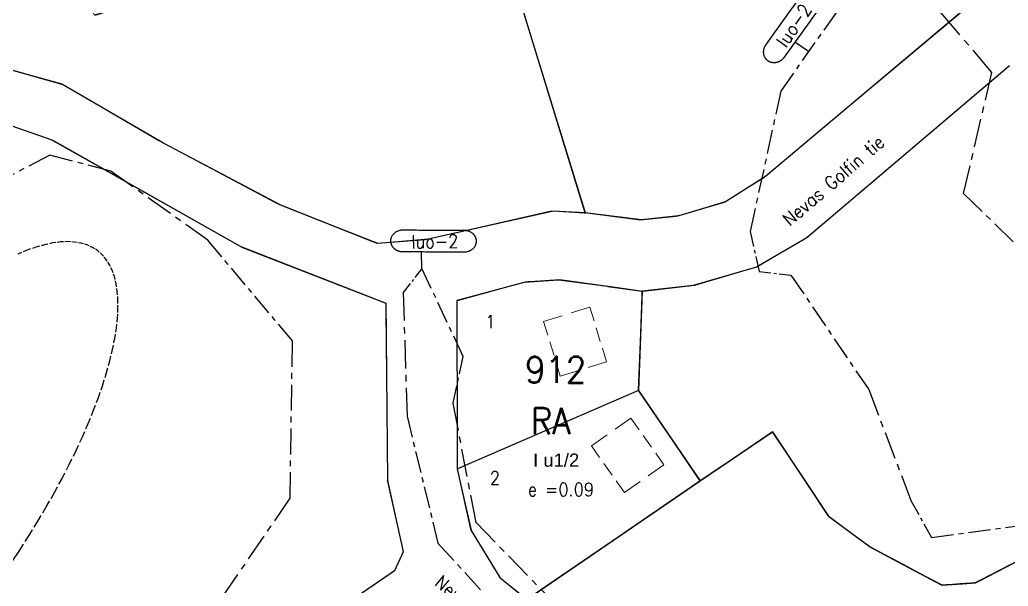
# Model space of a CAD drawing. Header units: metres. Extents: x 25522641 to 25524241, y 6685102 to 6686476.
# Drawn here: x 25523459.5 to 25523684.2, y 6686125.9 to 6686254.7 of the extents above; entities that cross this region are included whole.
import ezdxf
from ezdxf.enums import TextEntityAlignment as Align

# ---------------------------------------------------------------- set-up
doc = ezdxf.new("R2010")
doc.units = ezdxf.units.M
for name, pattern in [('CENTER', [11, 6.5, -1.5, 1.5, -1.5]), ('DASHED', [7.5, 5, -2.5]), ('DIVIDE2', [6.25, 2.5, -1.25, 0, -1.25, 0, -1.25])]:
    doc.linetypes.add(name, pattern=pattern)
for name, color, linetype in [('D-ALUE-K-TARKOITUS', 7, 'Continuous'), ('D-ALUE-REUNAVIIVA', 7, 'Continuous'), ('D-RAJA-ALUE-KORTTELI', 7, 'Continuous'), ('D-RAJA-K-MAARAYS-R-ALA', 7, 'Continuous'), ('D-RAJA-TONTTI', 7, 'Continuous'), ('D-TEKSTI-025', 7, 'Continuous'), ('D-TEKSTI-035', 7, 'Continuous'), ('D-VARITYS-ALUE_M', 7, 'Continuous'), ('D-VARITYS-ALUE_R', 7, 'Continuous'), ('D-VARITYS-ALUE_V', 7, 'Continuous')]:
    doc.layers.add(name, color=color, linetype=linetype)
doc.layers.get('0').off()
doc.styles.add('ROMANS', font='ROMANS.shx', dxfattribs={"width": 0.9})
doc.styles.get("Standard").update_dxf_attribs({"font": 'arial.ttf'})

# ---------------------------------------------------------------- blocks, each defined once
blk = doc.blocks.new('0320000')
at = {"color": 0, "linetype": 'Continuous'}
blk.add_lwpolyline([(0, 0, 0.226827), (3, 3), (4, 0), (5, 3), (6, 0), (7, 3, 0.226827), (10, 0)], format="xyb", dxfattribs=at)
blk = doc.blocks.new('8031308260900')
at = {"color": 3, "linetype": 'Continuous', "xscale": 0.0008859586647485171, "yscale": 0.001, "zscale": 0.0008859586647485171, "rotation": 329.7973911963489}
for p in [(0, 0), (7.66, -4.46), (15.31, -8.91)]:
    blk.add_blockref('0320000', p, dxfattribs=at)
blk = doc.blocks.new('8031308260910')
at = {"color": 3, "linetype": 'Continuous', "xscale": 0.00101105308449895, "yscale": 0.001, "zscale": 0.00101105308449895, "rotation": 332.1196227203954}
for p in [(0, 0), (8.94, -4.73), (17.87, -9.46)]:
    blk.add_blockref('0320000', p, dxfattribs=at)
blk = doc.blocks.new('8031308260919')
at = {"color": 3, "linetype": 'Continuous', "xscale": 0.001180267001810586, "yscale": 0.001, "zscale": 0.001180267001810586, "rotation": 338.4908110567351}
for p in [(0, 0), (10.98, -4.33)]:
    blk.add_blockref('0320000', p, dxfattribs=at)
blk = doc.blocks.new('8031308260928')
at = {"color": 3, "linetype": 'Continuous', "xscale": 0.001127848051805304, "yscale": 0.001, "zscale": 0.001127848051805304, "rotation": 4.654106154852758}
blk.add_blockref('0320000', (0, 0), dxfattribs=at)
blk = doc.blocks.new('8031308260938')
at = {"color": 3, "linetype": 'Continuous', "xscale": 0.000974885749208389, "yscale": 0.001, "zscale": 0.000974885749208389, "rotation": 12.72564774258449}
for p in [(19.02, 4.3), (0, 0), (9.51, 2.15)]:
    blk.add_blockref('0320000', p, dxfattribs=at)
blk = doc.blocks.new('8031308260948')
at = {"color": 3, "linetype": 'Continuous', "xscale": 0.000746513298038477, "yscale": 0.001, "zscale": 0.000746513298038477, "rotation": 356.8433663409098}
blk.add_blockref('0320000', (0, 0), dxfattribs=at)
blk = doc.blocks.new('8031308260960')
at = {"color": 3, "linetype": 'Continuous', "xscale": 0.000945319242377221, "yscale": 0.001, "zscale": 0.000945319242377221, "rotation": 107.0675490623873}
for p in [(-19.42, 63.26), (-16.65, 54.22), (-13.87, 45.18), (-11.1, 36.15), (-8.32, 27.11), (-5.55, 18.07), (-2.77, 9.04), (0, 0)]:
    blk.add_blockref('0320000', p, dxfattribs=at)
blk = doc.blocks.new('8031308302441')
at = {"color": 3, "linetype": 'Continuous', "xscale": 0.000295721375948142, "yscale": 0.001, "zscale": 0.000295721375948142, "rotation": 184.0873097650641}
blk.add_blockref('0320000', (0, 0), dxfattribs=at)
blk = doc.blocks.new('8031308302450')
at = {"color": 3, "linetype": 'Continuous', "xscale": 0.000472006573941583, "yscale": 0.001, "zscale": 0.000472006573941583, "rotation": 184.0873097654769}
blk.add_blockref('0320000', (0, 0), dxfattribs=at)
blk = doc.blocks.new('8031308302457')
at = {"color": 3, "linetype": 'Continuous', "xscale": 0.001132683391165165, "yscale": 0.001, "zscale": 0.001132683391165165, "rotation": 151.9591362581536}
blk.add_blockref('0320000', (0, 0), dxfattribs=at)
blk = doc.blocks.new('8031308302465')
at = {"color": 3, "linetype": 'Continuous', "xscale": 0.0007092819137242272, "yscale": 0.001, "zscale": 0.0007092819137242272, "rotation": 151.9725793086378}
blk.add_blockref('0320000', (0, 0), dxfattribs=at)
blk = doc.blocks.new('8031308302473')
at = {"color": 3, "linetype": 'Continuous', "xscale": 0.001068146928251262, "yscale": 0.001, "zscale": 0.001068146928251262, "rotation": 143.6825102685901}
blk.add_blockref('0320000', (0, 0), dxfattribs=at)
blk = doc.blocks.new('8031308302482')
at = {"color": 3, "linetype": 'Continuous', "xscale": 0.000114896325079173, "yscale": 0.001, "zscale": 0.000114896325079173, "rotation": 143.6825102836829}
blk.add_blockref('0320000', (0, 0), dxfattribs=at)
blk = doc.blocks.new('8031308302492')
at = {"color": 3, "linetype": 'Continuous', "xscale": 0.001152624980477892, "yscale": 0.001, "zscale": 0.001152624980477892, "rotation": 123.5850685328597}
for p in [(-6.38, 9.6), (0, 0)]:
    blk.add_blockref('0320000', p, dxfattribs=at)
blk = doc.blocks.new('8031308302500')
at = {"color": 3, "linetype": 'Continuous', "xscale": 0.00099386673162471, "yscale": 0.001, "zscale": 0.00099386673162471, "rotation": 214.1467501329194}
for p in [(0, 0), (-8.23, -5.58)]:
    blk.add_blockref('0320000', p, dxfattribs=at)
blk = doc.blocks.new('8031308302509')
at = {"color": 3, "linetype": 'Continuous', "xscale": 0.0009541678636321519, "yscale": 0.001, "zscale": 0.0009541678636321519, "rotation": 214.391115427037}
for p in [(0, 0), (-7.87, -5.39), (-15.75, -10.78), (-23.62, -16.17), (-31.5, -21.56)]:
    blk.add_blockref('0320000', p, dxfattribs=at)
blk = doc.blocks.new('8031308335487')
at = {"color": 3, "linetype": 'Continuous', "xscale": 0.0004698110828725271, "yscale": 0.001, "zscale": 0.0004698110828725271, "rotation": 65.15140692032266}
blk.add_blockref('0320000', (0, 0), dxfattribs=at)
blk = doc.blocks.new('8031308335551')
at = {"color": 3, "linetype": 'Continuous', "xscale": 0.0008329917520811372, "yscale": 0.001, "zscale": 0.0008329917520811372, "rotation": 102.384284684127}
for p in [(-1.79, 8.14), (0, 0)]:
    blk.add_blockref('0320000', p, dxfattribs=at)
blk = doc.blocks.new('8031308335560')
at = {"color": 3, "linetype": 'Continuous', "xscale": 0.001007832164119893, "yscale": 0.001, "zscale": 0.001007832164119893, "rotation": 90.48904475500956}
for p in [(-0.26, 30.23), (-0.17, 20.16), (-0.09, 10.08), (0, 0)]:
    blk.add_blockref('0320000', p, dxfattribs=at)
blk = doc.blocks.new('8031308335626')
at = {"color": 3, "linetype": 'Continuous', "xscale": 0.001166521297689597, "yscale": 0.001, "zscale": 0.001166521297689597, "rotation": 158.763864037542}
for p in [(-21.75, 8.45), (-10.87, 4.23), (0, 0)]:
    blk.add_blockref('0320000', p, dxfattribs=at)
blk = doc.blocks.new('8031308335635')
at = {"color": 3, "linetype": 'Continuous', "xscale": 0.000994971608777997, "yscale": 0.001, "zscale": 0.000994971608777997, "rotation": 150.5751189830304}
for p in [(-34.66, 19.55), (-26, 14.66), (-17.33, 9.78), (-8.67, 4.89), (0, 0)]:
    blk.add_blockref('0320000', p, dxfattribs=at)
blk = doc.blocks.new('8031308335687')
at = {"color": 3, "linetype": 'Continuous', "xscale": 0.001015369588944084, "yscale": 0.001, "zscale": 0.001015369588944084, "rotation": 160.6927111660058}
for p in [(-57.5, 20.14), (-47.91, 16.79), (-38.33, 13.43), (-28.75, 10.07), (-19.17, 6.71), (-9.58, 3.36), (0, 0)]:
    blk.add_blockref('0320000', p, dxfattribs=at)

msp = doc.modelspace()

# ---------------------------------------------------------------- linework, layer by layer
at = {"layer": 'D-RAJA-ALUE-KORTTELI', "color": 7, "linetype": 'Continuous'}
for p, q in [((25523588.08, 6686210.84), (25523565.89, 6686283.13)), ((25523674.24, 6686257.08), (25523629.06, 6686219.12)), ((25523399.75, 6686250.93), (25523466.83, 6686227.43)), ((25523469.12, 6686240.1), (25523449.92, 6686245.48)), ((25523684.54, 6686244.25), (25523638.42, 6686205.18)), ((25523492.09, 6686226.73), (25523469.12, 6686240.1)), ((25523466.83, 6686227.43), (25523510.16, 6686202.98)), ((25523518.9, 6686212.55), (25523492.09, 6686226.73)), ((25523629.06, 6686219.12), (25523619.93, 6686213.35)), ((25523619.93, 6686213.35), (25523609.35, 6686210.16)), ((25523540.86, 6686203.89), (25523518.9, 6686212.55)), ((25523580.63, 6686211.25), (25523552.1, 6686204.81)), ((25523588.08, 6686210.84), (25523580.63, 6686211.25)), ((25523600.88, 6686209.23), (25523588.08, 6686210.84)), ((25523609.35, 6686210.16), (25523600.88, 6686209.23)), ((25523552.1, 6686204.81), (25523540.86, 6686203.89)), ((25523638.42, 6686205.18), (25523627, 6686198.5)), ((25523510.16, 6686202.98), (25523542.78, 6686190.31)), ((25523627, 6686198.5), (25523612.6, 6686194.3)), ((25523574.43, 6686195.1), (25523558.94, 6686190.9)), ((25523582.32, 6686195.57), (25523574.43, 6686195.1)), ((25523593.17, 6686194.1), (25523582.32, 6686195.57)), ((25523593.17, 6686194.1), (25523601.03, 6686193.02)), ((25523601.03, 6686193.02), (25523600.15, 6686170.44)), ((25523612.6, 6686194.3), (25523601.03, 6686193.02)), ((25523559.01, 6686158.58), (25523558.94, 6686190.9)), ((25523542.78, 6686190.31), (25523543.13, 6686150)), ((25523600.15, 6686170.44), (25523614.16, 6686149.88)), ((25523614.16, 6686149.88), (25523630.61, 6686161.03)), ((25523630.61, 6686161.03), (25523643.36, 6686141.83)), ((25523676.81, 6686126.71), (25523741.35, 6686160.16)), ((25523559.02, 6686152.63), (25523559.01, 6686158.58)), ((25523562.17, 6686138.6), (25523559.02, 6686152.63)), ((25523543.13, 6686150), (25523546.7, 6686133.72)), ((25523574.79, 6686122.93), (25523614.16, 6686149.88)), ((25523643.36, 6686141.83), (25523644.29, 6686141.15)), ((25523644.29, 6686141.15), (25523652.89, 6686134.82)), ((25523562.17, 6686138.6), (25523567.63, 6686129.63)), ((25523652.89, 6686134.82), (25523659.15, 6686131.49)), ((25523546.7, 6686133.72), (25523544.73, 6686129.46)), ((25523659.15, 6686131.49), (25523669.15, 6686126.17)), ((25523544.73, 6686129.46), (25523497.54, 6686097.11)), ((25523567.63, 6686129.63), (25523568.69, 6686127.89)), ((25523568.69, 6686127.89), (25523574.79, 6686122.93)), ((25523669.15, 6686126.17), (25523673.86, 6686126.5)), ((25523673.86, 6686126.5), (25523676.81, 6686126.71))]:
    msp.add_line(p, q, dxfattribs=at)
at = {"layer": 'D-RAJA-K-MAARAYS-R-ALA', "color": 2, "linetype": 'CENTER', "ltscale": 0.772033}
msp.add_line((25523645.17, 6686256.5), (25523632.51, 6686238.51), dxfattribs=at)
at = {"layer": 'D-RAJA-K-MAARAYS-R-ALA', "color": 2, "linetype": 'CENTER', "ltscale": 1.019913}
msp.add_line((25523680.52, 6686242.75), (25523668.95, 6686256.34), dxfattribs=at)
at = {"layer": 'D-RAJA-K-MAARAYS-R-ALA', "color": 2, "linetype": 'CENTER', "ltscale": 0.990434}
msp.add_line((25523674.07, 6686215.27), (25523680.52, 6686242.75), dxfattribs=at)
at = {"layer": 'D-RAJA-K-MAARAYS-R-ALA', "color": 2, "linetype": 'CENTER', "ltscale": 0.827175}
msp.add_line((25523632.51, 6686238.51), (25523625.55, 6686206.59), dxfattribs=at)
at = {"layer": 'D-RAJA-K-MAARAYS-R-ALA', "color": 2, "linetype": 'CENTER', "ltscale": 0.83059}
msp.add_line((25523466.37, 6686223.98), (25523429.21, 6686204.53), dxfattribs=at)
at = {"layer": 'D-RAJA-K-MAARAYS-R-ALA', "color": 2, "linetype": 'CENTER', "ltscale": 0.820459}
msp.add_line((25523480.25, 6686220.29), (25523466.37, 6686223.98), dxfattribs=at)
at = {"layer": 'D-RAJA-K-MAARAYS-R-ALA', "color": 2, "linetype": 'CENTER', "ltscale": 0.94792}
msp.add_line((25523502.27, 6686204.64), (25523480.25, 6686220.29), dxfattribs=at)
at = {"layer": 'D-RAJA-K-MAARAYS-R-ALA', "color": 2, "linetype": 'CENTER', "ltscale": 0.902363}
msp.add_line((25523692.47, 6686197.31), (25523674.07, 6686215.27), dxfattribs=at)
at = {"layer": 'D-RAJA-K-MAARAYS-R-ALA', "color": 2, "linetype": 'CENTER', "ltscale": 0.532815}
msp.add_line((25523625.55, 6686206.59), (25523627.61, 6686197.49), dxfattribs=at)
at = {"layer": 'D-RAJA-K-MAARAYS-R-ALA', "color": 2, "linetype": 'DASHED', "ltscale": 0.151779}
msp.add_line((25523467.01, 6686203.98), (25523465.15, 6686203.59), dxfattribs=at)
at = {"layer": 'D-RAJA-K-MAARAYS-R-ALA', "color": 2, "linetype": 'DASHED', "ltscale": 0.142328}
msp.add_line((25523468.77, 6686204.21), (25523467.01, 6686203.98), dxfattribs=at)
at = {"layer": 'D-RAJA-K-MAARAYS-R-ALA', "color": 2, "linetype": 'DASHED', "ltscale": 0.133476}
msp.add_line((25523470.44, 6686204.29), (25523468.77, 6686204.21), dxfattribs=at)
at = {"layer": 'D-RAJA-K-MAARAYS-R-ALA', "color": 2, "linetype": 'DASHED', "ltscale": 0.125511}
msp.add_line((25523472.01, 6686204.2), (25523470.44, 6686204.29), dxfattribs=at)
at = {"layer": 'D-RAJA-K-MAARAYS-R-ALA', "color": 2, "linetype": 'DASHED', "ltscale": 0.118688}
msp.add_line((25523473.47, 6686203.95), (25523472.01, 6686204.2), dxfattribs=at)
at = {"layer": 'D-RAJA-K-MAARAYS-R-ALA', "color": 2, "linetype": 'CENTER', "ltscale": 0.75772}
msp.add_line((25523521.52, 6686181.72), (25523502.27, 6686204.64), dxfattribs=at)
at = {"layer": 'D-RAJA-K-MAARAYS-R-ALA', "color": 2, "linetype": 'DASHED', "ltscale": 0.182102}
msp.add_line((25523461.18, 6686202.33), (25523459.08, 6686201.46), dxfattribs=at)
at = {"layer": 'D-RAJA-K-MAARAYS-R-ALA', "color": 2, "linetype": 'DASHED', "ltscale": 0.171785}
msp.add_line((25523463.21, 6686203.04), (25523461.18, 6686202.33), dxfattribs=at)
at = {"layer": 'D-RAJA-K-MAARAYS-R-ALA', "color": 2, "linetype": 'DASHED', "ltscale": 0.161642}
msp.add_line((25523465.15, 6686203.59), (25523463.21, 6686203.04), dxfattribs=at)
at = {"layer": 'D-RAJA-K-MAARAYS-R-ALA', "color": 2, "linetype": 'DASHED', "ltscale": 0.113055}
msp.add_line((25523474.82, 6686203.54), (25523473.47, 6686203.95), dxfattribs=at)
at = {"layer": 'D-RAJA-K-MAARAYS-R-ALA', "color": 2, "linetype": 'DASHED', "ltscale": 0.109376}
msp.add_line((25523476.07, 6686202.97), (25523474.82, 6686203.54), dxfattribs=at)
at = {"layer": 'D-RAJA-K-MAARAYS-R-ALA', "color": 2, "linetype": 'DASHED', "ltscale": 0.107307}
msp.add_line((25523477.19, 6686202.25), (25523476.07, 6686202.97), dxfattribs=at)
at = {"layer": 'D-RAJA-K-MAARAYS-R-ALA', "color": 2, "linetype": 'DASHED', "ltscale": 0.107334}
msp.add_line((25523478.21, 6686201.37), (25523477.19, 6686202.25), dxfattribs=at)
at = {"layer": 'D-RAJA-K-MAARAYS-R-ALA', "color": 2, "linetype": 'DASHED', "ltscale": 0.109318}
msp.add_line((25523479.1, 6686200.33), (25523478.21, 6686201.37), dxfattribs=at)
at = {"layer": 'D-RAJA-K-MAARAYS-R-ALA', "color": 2, "linetype": 'DASHED', "ltscale": 0.113138}
msp.add_line((25523479.87, 6686199.15), (25523479.1, 6686200.33), dxfattribs=at)
at = {"layer": 'D-RAJA-K-MAARAYS-R-ALA', "color": 2, "linetype": 'DASHED', "ltscale": 0.118615}
msp.add_line((25523480.52, 6686197.81), (25523479.87, 6686199.15), dxfattribs=at)
at = {"layer": 'D-RAJA-K-MAARAYS-R-ALA', "color": 2, "linetype": 'DASHED', "ltscale": 0.125512}
msp.add_line((25523481.04, 6686196.33), (25523480.52, 6686197.81), dxfattribs=at)
at = {"layer": 'D-RAJA-K-MAARAYS-R-ALA', "color": 2, "linetype": 'CENTER', "ltscale": 0.39322}
msp.add_line((25523550.94, 6686198.16), (25523546.7, 6686192.75), dxfattribs=at)
at = {"layer": 'D-RAJA-K-MAARAYS-R-ALA', "color": 2, "linetype": 'CENTER', "ltscale": 0.774532}
msp.add_line((25523560.35, 6686178.2), (25523550.94, 6686198.16), dxfattribs=at)
at = {"layer": 'D-RAJA-K-MAARAYS-R-ALA', "color": 2, "linetype": 'CENTER', "ltscale": 0.414842}
msp.add_line((25523627.61, 6686197.49), (25523634.82, 6686196.69), dxfattribs=at)
at = {"layer": 'D-RAJA-K-MAARAYS-R-ALA', "color": 2, "linetype": 'DASHED', "ltscale": 0.133489}
msp.add_line((25523481.44, 6686194.71), (25523481.04, 6686196.33), dxfattribs=at)
at = {"layer": 'D-RAJA-K-MAARAYS-R-ALA', "color": 2, "linetype": 'CENTER', "ltscale": 0.797428}
msp.add_line((25523634.82, 6686196.69), (25523652.52, 6686170.64), dxfattribs=at)
at = {"layer": 'D-RAJA-K-MAARAYS-R-ALA', "color": 2, "linetype": 'DASHED', "ltscale": 0.142305}
msp.add_line((25523481.71, 6686192.95), (25523481.44, 6686194.71), dxfattribs=at)
at = {"layer": 'D-RAJA-K-MAARAYS-R-ALA', "color": 2, "linetype": 'DASHED', "ltscale": 0.151762}
msp.add_line((25523481.85, 6686191.06), (25523481.71, 6686192.95), dxfattribs=at)
at = {"layer": 'D-RAJA-K-MAARAYS-R-ALA', "color": 2, "linetype": 'CENTER', "ltscale": 0.988205}
msp.add_line((25523546.7, 6686192.75), (25523547.56, 6686164.6), dxfattribs=at)
at = {"layer": 'D-RAJA-K-MAARAYS-R-ALA', "color": 2, "linetype": 'DASHED', "ltscale": 0.161679}
msp.add_line((25523481.86, 6686189.04), (25523481.85, 6686191.06), dxfattribs=at)
at = {"layer": 'D-RAJA-K-MAARAYS-R-ALA', "color": 2, "linetype": 'DASHED', "ltscale": 0.171837}
msp.add_line((25523481.75, 6686186.9), (25523481.86, 6686189.04), dxfattribs=at)
at = {"layer": 'D-RAJA-K-MAARAYS-R-ALA', "color": 2, "linetype": 'DASHED', "lineweight": 0, "ltscale": 0.88}
for p, q in [((25523589.11, 6686189.36), (25523578.6, 6686186.13)), ((25523582.41, 6686173.7), (25523592.93, 6686176.93)), ((25523598.45, 6686164.18), (25523589.47, 6686157.83)), ((25523596.97, 6686147.22), (25523605.96, 6686153.56))]:
    msp.add_line(p, q, dxfattribs=at)
at = {"layer": 'D-RAJA-K-MAARAYS-R-ALA', "color": 2, "linetype": 'DASHED', "lineweight": 0, "ltscale": 0.65}
for p, q in [((25523592.93, 6686176.93), (25523589.11, 6686189.36)), ((25523578.6, 6686186.13), (25523582.41, 6686173.7)), ((25523605.96, 6686153.56), (25523598.45, 6686164.18)), ((25523589.47, 6686157.83), (25523596.97, 6686147.22))]:
    msp.add_line(p, q, dxfattribs=at)
at = {"layer": 'D-RAJA-K-MAARAYS-R-ALA', "color": 2, "linetype": 'DASHED', "ltscale": 0.182106}
msp.add_line((25523481.51, 6686184.63), (25523481.75, 6686186.9), dxfattribs=at)
at = {"layer": 'D-RAJA-K-MAARAYS-R-ALA', "color": 2, "linetype": 'DASHED', "ltscale": 0.192399}
msp.add_line((25523481.14, 6686182.26), (25523481.51, 6686184.63), dxfattribs=at)
at = {"layer": 'D-RAJA-K-MAARAYS-R-ALA', "color": 2, "linetype": 'DASHED', "ltscale": 0.202654}
msp.add_line((25523480.64, 6686179.77), (25523481.14, 6686182.26), dxfattribs=at)
at = {"layer": 'D-RAJA-K-MAARAYS-R-ALA', "color": 2, "linetype": 'CENTER', "ltscale": 0.905668}
msp.add_line((25523520.98, 6686145.95), (25523521.52, 6686181.72), dxfattribs=at)
at = {"layer": 'D-RAJA-K-MAARAYS-R-ALA', "color": 2, "linetype": 'DASHED', "ltscale": 0.21278}
msp.add_line((25523480.02, 6686177.19), (25523480.64, 6686179.77), dxfattribs=at)
at = {"layer": 'D-RAJA-K-MAARAYS-R-ALA', "color": 2, "linetype": 'DASHED', "ltscale": 0.222647}
msp.add_line((25523479.27, 6686174.5), (25523480.02, 6686177.19), dxfattribs=at)
at = {"layer": 'D-RAJA-K-MAARAYS-R-ALA', "color": 2, "linetype": 'CENTER', "ltscale": 0.622132}
msp.add_line((25523558.04, 6686167.56), (25523560.35, 6686178.2), dxfattribs=at)
at = {"layer": 'D-RAJA-K-MAARAYS-R-ALA', "color": 2, "linetype": 'DASHED', "ltscale": 0.232212}
msp.add_line((25523478.41, 6686171.73), (25523479.27, 6686174.5), dxfattribs=at)
at = {"layer": 'D-RAJA-K-MAARAYS-R-ALA', "color": 2, "linetype": 'DASHED', "ltscale": 0.241445}
msp.add_line((25523477.42, 6686168.88), (25523478.41, 6686171.73), dxfattribs=at)
at = {"layer": 'D-RAJA-K-MAARAYS-R-ALA', "color": 2, "linetype": 'CENTER', "ltscale": 0.951495}
msp.add_line((25523652.52, 6686170.64), (25523662.15, 6686145.29), dxfattribs=at)
at = {"layer": 'D-RAJA-K-MAARAYS-R-ALA', "color": 2, "linetype": 'DASHED', "ltscale": 0.250336}
msp.add_line((25523476.32, 6686165.95), (25523477.42, 6686168.88), dxfattribs=at)
at = {"layer": 'D-RAJA-K-MAARAYS-R-ALA', "color": 2, "linetype": 'DASHED', "ltscale": 0.258794}
msp.add_line((25523475.1, 6686162.96), (25523476.32, 6686165.95), dxfattribs=at)
at = {"layer": 'D-RAJA-K-MAARAYS-R-ALA', "color": 2, "linetype": 'CENTER', "ltscale": 0.969985}
msp.add_line((25523563.26, 6686140.41), (25523558.04, 6686167.56), dxfattribs=at)
at = {"layer": 'D-RAJA-K-MAARAYS-R-ALA', "color": 2, "linetype": 'CENTER', "ltscale": 0.751886}
msp.add_line((25523547.56, 6686164.6), (25523554.6, 6686135.74), dxfattribs=at)
at = {"layer": 'D-RAJA-K-MAARAYS-R-ALA', "color": 2, "linetype": 'DASHED', "ltscale": 0.266761}
msp.add_line((25523473.77, 6686159.9), (25523475.1, 6686162.96), dxfattribs=at)
at = {"layer": 'D-RAJA-K-MAARAYS-R-ALA', "color": 2, "linetype": 'DASHED', "ltscale": 0.274224}
msp.add_line((25523472.33, 6686156.79), (25523473.77, 6686159.9), dxfattribs=at)
at = {"layer": 'D-RAJA-K-MAARAYS-R-ALA', "color": 2, "linetype": 'DASHED', "ltscale": 0.281171}
msp.add_line((25523470.79, 6686153.63), (25523472.33, 6686156.79), dxfattribs=at)
at = {"layer": 'D-RAJA-K-MAARAYS-R-ALA', "color": 2, "linetype": 'DASHED', "ltscale": 0.287592}
msp.add_line((25523469.14, 6686150.44), (25523470.79, 6686153.63), dxfattribs=at)
at = {"layer": 'D-RAJA-K-MAARAYS-R-ALA', "color": 2, "linetype": 'DASHED', "ltscale": 0.293443}
msp.add_line((25523467.4, 6686147.21), (25523469.14, 6686150.44), dxfattribs=at)
at = {"layer": 'D-RAJA-K-MAARAYS-R-ALA', "color": 2, "linetype": 'DASHED', "ltscale": 0.298674}
msp.add_line((25523465.56, 6686143.96), (25523467.4, 6686147.21), dxfattribs=at)
at = {"layer": 'D-RAJA-K-MAARAYS-R-ALA', "color": 2, "linetype": 'CENTER', "ltscale": 0.954853}
msp.add_line((25523505.62, 6686123.49), (25523520.98, 6686145.95), dxfattribs=at)
at = {"layer": 'D-RAJA-K-MAARAYS-R-ALA', "color": 2, "linetype": 'DASHED', "ltscale": 0.30328}
msp.add_line((25523463.63, 6686140.69), (25523465.56, 6686143.96), dxfattribs=at)
at = {"layer": 'D-RAJA-K-MAARAYS-R-ALA', "color": 2, "linetype": 'CENTER', "ltscale": 0.541818}
msp.add_line((25523662.15, 6686145.29), (25523666.8, 6686137.02), dxfattribs=at)
at = {"layer": 'D-RAJA-K-MAARAYS-R-ALA', "color": 2, "linetype": 'DASHED', "ltscale": 0.307256}
msp.add_line((25523461.62, 6686137.42), (25523463.63, 6686140.69), dxfattribs=at)
at = {"layer": 'D-RAJA-K-MAARAYS-R-ALA', "color": 2, "linetype": 'CENTER', "ltscale": 0.961976}
msp.add_line((25523582.35, 6686120.74), (25523563.26, 6686140.41), dxfattribs=at)
at = {"layer": 'D-RAJA-K-MAARAYS-R-ALA', "color": 2, "linetype": 'CENTER', "ltscale": 0.772198}
msp.add_line((25523666.8, 6686137.02), (25523688.61, 6686139.95), dxfattribs=at)
at = {"layer": 'D-RAJA-K-MAARAYS-R-ALA', "color": 2, "linetype": 'DASHED', "ltscale": 0.310598}
msp.add_line((25523459.54, 6686134.15), (25523461.62, 6686137.42), dxfattribs=at)
at = {"layer": 'D-RAJA-K-MAARAYS-R-ALA', "color": 2, "linetype": 'CENTER', "ltscale": 0.821929}
msp.add_line((25523554.6, 6686135.74), (25523576.46, 6686111.74), dxfattribs=at)
at = {"layer": 'D-RAJA-K-MAARAYS-R-ALA', "color": 2, "linetype": 'DASHED', "ltscale": 0.628601}
msp.add_line((25523455.14, 6686127.63), (25523459.54, 6686134.15), dxfattribs=at)
at = {"layer": 'D-RAJA-TONTTI', "color": 2, "linetype": 'Continuous'}
msp.add_line((25523600.15, 6686170.44), (25523559.02, 6686152.63), dxfattribs=at)
at = {"layer": 'D-TEKSTI-025', "color": 2, "linetype": 'Continuous'}
for p, q in [((25523638.84, 6686247.51), (25523635.73, 6686249.64)), ((25523550.94, 6686198.16), (25523550.88, 6686201.93))]:
    msp.add_line(p, q, dxfattribs=at)
for points in [[(25523633.22, 6686246.14), (25523637.3, 6686251.82), (25523641.38, 6686257.51, 0), (25523642.96, 6686259.7), (25523640.93, 6686261.16, 0), (25523638.9, 6686262.62, 0), (25523637.32, 6686260.43, 0), (25523633.24, 6686254.74, 0), (25523629.16, 6686249.05), (25523627.58, 6686246.86, 0), (25523629.61, 6686245.4), (25523631.64, 6686243.95, 0), (25523633.22, 6686246.14)], [(25523546.57, 6686201.96), (25523553.57, 6686201.92), (25523560.57, 6686201.89, 0), (25523563.27, 6686201.87), (25523563.28, 6686204.37, 0), (25523563.29, 6686206.87, 0), (25523560.6, 6686206.89, 0), (25523553.6, 6686206.92, 0), (25523546.6, 6686206.95), (25523543.9, 6686206.97, 0), (25523543.88, 6686204.47), (25523543.87, 6686201.97, 0), (25523546.57, 6686201.96)]]:
    msp.add_rational_spline(points, [1, 1, 1, 0.707106781187, 1, 0.707106781187, 1, 1, 1, 0.707106781187, 1, 0.707106781187, 1], degree=2, knots=[0, 0, 0, 1, 1, 2.570796, 2.570796, 4.141593, 4.141593, 5.141593, 5.141593, 6.712389, 6.712389, 8.283185, 8.283185, 8.283185], dxfattribs=at)
at = {"layer": 'D-VARITYS-ALUE_M', "color": 74, "linetype": 'DIVIDE2', "ltscale": 0.65}
msp.add_lwpolyline([(25523640.92, 6686299.34, 0.2, 0.333, 0), (25523754.19, 6686388.33, 0.2, 0.333, 0), (25523790.84, 6686363.95, 0.2, 0.333, 0), (25523814.18, 6686403.83, 0.2, 0.333, 0), (25523820.17, 6686420.03, 0.2, 0.333, 0), (25523826.67, 6686464.49, 0.2, 0.333, 0), (25523824.32, 6686476.14, 0.2, 0.333, 0), (25523767.69, 6686403.2, 0.2, 0.333, 0), (25523742.39, 6686410.7, 0.2, 0.333, 0), (25523588.72, 6686290.12, 0.2, 0.333, 0), (25523565.89, 6686283.13, 0.2, 0.333, 0), (25523588.08, 6686210.84, 0.2, 0.333, 0), (25523600.88, 6686209.23, 0.2, 0.333, 0), (25523609.35, 6686210.16, 0.2, 0.333, 0), (25523619.93, 6686213.35, 0.2, 0.333, 0), (25523629.06, 6686219.12, 0.2, 0.333, 0), (25523674.24, 6686257.08, 0.2, 0.333, 0), (25523640.92, 6686299.34, 0.2, 0.333, 0)], format="xyseb", close=True, dxfattribs=at)
at = {"layer": 'D-VARITYS-ALUE_M', "color": 74, "linetype": 'DIVIDE2', "ltscale": 0.67}
msp.add_lwpolyline([(25523684.54, 6686244.25, 0.2, 0.333, 0), (25523638.42, 6686205.18, 0.2, 0.333, 0), (25523627, 6686198.5, 0.2, 0.333, 0), (25523612.6, 6686194.3, 0.2, 0.333, 0), (25523601.03, 6686193.02, 0.2, 0.333, 0), (25523600.15, 6686170.44, 0.2, 0.333, 0), (25523614.16, 6686149.88, 0.2, 0.333, 0), (25523630.61, 6686161.03, 0.2, 0.333, 0), (25523643.36, 6686141.83, 0.2, 0.333, 0), (25523644.29, 6686141.15, 0.2, 0.333, 0), (25523652.89, 6686134.82, 0.2, 0.333, 0), (25523659.15, 6686131.49, 0.2, 0.333, 0), (25523669.15, 6686126.17, 0.2, 0.333, 0), (25523673.86, 6686126.5, 0.2, 0.333, 0), (25523676.81, 6686126.71, 0.2, 0.333, 0), (25523741.35, 6686160.16, 0.2, 0.333, 0)], format="xyseb", dxfattribs=at)
at = {"layer": 'D-VARITYS-ALUE_M', "color": 74, "linetype": 'DIVIDE2', "ltscale": 0.69}
msp.add_lwpolyline([(25523684.54, 6686244.25, 0.2, 0.333, 0), (25523638.42, 6686205.18, 0.2, 0.333, 0), (25523627, 6686198.5, 0.2, 0.333, 0), (25523612.6, 6686194.3, 0.2, 0.333, 0), (25523601.03, 6686193.02, 0.2, 0.333, 0), (25523600.15, 6686170.44, 0.2, 0.333, 0), (25523614.16, 6686149.88, 0.2, 0.333, 0), (25523630.61, 6686161.03, 0.2, 0.333, 0), (25523643.36, 6686141.83, 0.2, 0.333, 0), (25523644.29, 6686141.15, 0.2, 0.333, 0), (25523652.89, 6686134.82, 0.2, 0.333, 0), (25523659.15, 6686131.49, 0.2, 0.333, 0), (25523669.15, 6686126.17, 0.2, 0.333, 0), (25523673.86, 6686126.5, 0.2, 0.333, 0), (25523676.81, 6686126.71, 0.2, 0.333, 0), (25523741.35, 6686160.16, 0.2, 0.333, 0)], format="xyseb", dxfattribs=at)
at = {"layer": 'D-VARITYS-ALUE_R', "color": 42, "linetype": 'DIVIDE2', "ltscale": 0.91}
msp.add_lwpolyline([(25523600.15, 6686170.44, 0.2, 0.333, 0), (25523601.03, 6686193.02, 0.2, 0.333, 0), (25523593.17, 6686194.1, 0.2, 0.333, 0), (25523582.32, 6686195.57, 0.2, 0.333, 0), (25523574.43, 6686195.1, 0.2, 0.333, 0), (25523558.94, 6686190.9, 0.2, 0.333, 0), (25523559.01, 6686158.58, 0.2, 0.333, 0), (25523559.02, 6686152.63, 0.2, 0.333, 0), (25523562.17, 6686138.6, 0.2, 0.333, 0), (25523567.63, 6686129.63, 0.2, 0.333, 0), (25523568.69, 6686127.89, 0.2, 0.333, 0), (25523574.79, 6686122.93, 0.2, 0.333, 0), (25523614.16, 6686149.88, 0.2, 0.333, 0), (25523600.15, 6686170.44, 0.2, 0.333, 0)], format="xyseb", close=True, dxfattribs=at)
at = {"layer": 'D-VARITYS-ALUE_V', "color": 73, "linetype": 'DIVIDE2', "ltscale": 1.05}
msp.add_lwpolyline([(25523449.92, 6686245.48, 0.2, 0.333, 0), (25523469.12, 6686240.1, 0.2, 0.333, 0), (25523492.09, 6686226.73, 0.2, 0.333, 0), (25523518.9, 6686212.55, 0.2, 0.333, 0), (25523540.86, 6686203.89, 0.2, 0.333, 0), (25523552.1, 6686204.81, 0.2, 0.333, 0), (25523580.63, 6686211.25, 0.2, 0.333, 0), (25523588.08, 6686210.84, 0.2, 0.333, 0), (25523565.89, 6686283.13, 0.2, 0.333, 0), (25523476.58, 6686255.79, 0.2, 0.333, 0), (25523382.23, 6686386.67, 0.2, 0.333, 0)], format="xyseb", dxfattribs=at)
at = {"layer": 'D-VARITYS-ALUE_V', "color": 73, "linetype": 'DIVIDE2', "ltscale": 1.27}
msp.add_lwpolyline([(25523461.03, 6685868.11, 0.2, 0.333, 0), (25523462.2, 6685963.2, 0.2, 0.333, 0), (25523465.85, 6686055.49, 0.2, 0.333, 0), (25523497.54, 6686097.11, 0.2, 0.333, 0), (25523497.54, 6686097.11, 0.2, 0.333, 0), (25523544.73, 6686129.46, 0.2, 0.333, 0), (25523546.7, 6686133.72, 0.2, 0.333, 0), (25523543.13, 6686150, 0.2, 0.333, 0), (25523542.78, 6686190.31, 0.2, 0.333, 0), (25523510.16, 6686202.98, 0.2, 0.333, 0), (25523466.83, 6686227.43, 0.2, 0.333, 0), (25523399.75, 6686250.93, 0.2, 0.333, 0), (25523365.9, 6686253.54, 0.2, 0.333, 0), (25523326.86, 6686245.43, 0.2, 0.333, 0), (25523292.86, 6686231.85, 0.2, 0.333, 0), (25523287.03, 6686224.32, 0.2, 0.333, 0), (25523334.47, 6686153.14, 0.2, 0.333, 0), (25523342.87, 6685989.11, 0.2, 0.333, 0), (25523189.54, 6685860.62, 0.2, 0.333, 0)], format="xyseb", dxfattribs=at)
at = {"layer": 'D-VARITYS-ALUE_V', "color": 73, "linetype": 'DIVIDE2', "ltscale": 0.64}
msp.add_lwpolyline([(25523741.35, 6686160.16, 0.2, 0.333, 0), (25523676.81, 6686126.71, 0.2, 0.333, 0), (25523673.86, 6686126.5, 0.2, 0.333, 0), (25523669.15, 6686126.17, 0.2, 0.333, 0), (25523659.15, 6686131.49, 0.2, 0.333, 0), (25523652.89, 6686134.82, 0.2, 0.333, 0), (25523644.29, 6686141.15, 0.2, 0.333, 0), (25523643.36, 6686141.83, 0.2, 0.333, 0), (25523630.61, 6686161.03, 0.2, 0.333, 0), (25523614.16, 6686149.88, 0.2, 0.333, 0), (25523574.79, 6686122.93, 0.2, 0.333, 0), (25523597.43, 6686104.91, 0.2, 0.333, 0), (25523605.71, 6686095.76, 0.2, 0.333, 0), (25523614.23, 6686079.63, 0.2, 0.333, 0), (25523616.07, 6686069.17, 0.2, 0.333, 0), (25523616.53, 6686051.11, 0.2, 0.333, 0), (25523627.97, 6686038.4, 0.2, 0.333, 0), (25523635.71, 6686034.98, 0.2, 0.333, 0), (25523645.36, 6686032.48, 0.2, 0.333, 0), (25523659.02, 6686030.15, 0.2, 0.333, 0), (25523668.85, 6686024.33, 0.2, 0.333, 0), (25523682.33, 6686009.5, 0.2, 0.333, 0), (25523685.58, 6686004.53, 0.2, 0.333, 0)], format="xyseb", dxfattribs=at)

# ---------------------------------------------------------------- block references
at = {"layer": 'D-ALUE-REUNAVIIVA', "color": 3, "linetype": 'Continuous'}
for name, p in [('8031308260960', (25523588.08, 6686210.84)), ('8031308335687', (25523466.83, 6686227.43)), ('8031308260900', (25523469.12, 6686240.1)), ('8031308260910', (25523492.09, 6686226.73)), ('8031308335635', (25523510.16, 6686202.98)), ('8031308260919', (25523518.9, 6686212.55)), ('8031308260948', (25523580.63, 6686211.25)), ('8031308260938', (25523552.1, 6686204.81)), ('8031308260928', (25523540.86, 6686203.89)), ('8031308335626', (25523542.78, 6686190.31)), ('8031308335560', (25523543.13, 6686150)), ('8031308302500', (25523630.61, 6686161.03)), ('8031308302492', (25523643.36, 6686141.83)), ('8031308302509', (25523614.16, 6686149.88)), ('8031308335551', (25523546.7, 6686133.72)), ('8031308302482', (25523644.29, 6686141.15)), ('8031308302473', (25523652.89, 6686134.82)), ('8031308302465', (25523659.15, 6686131.49)), ('8031308335487', (25523544.73, 6686129.46)), ('8031308302457', (25523669.15, 6686126.17)), ('8031308302450', (25523673.86, 6686126.5)), ('8031308302441', (25523676.81, 6686126.71))]:
    msp.add_blockref(name, p, dxfattribs=at)

# ---------------------------------------------------------------- texts
at = {"layer": 'D-ALUE-K-TARKOITUS', "color": 7, "linetype": 'Continuous', "style": 'ROMANS', "width": 0.9}
msp.add_text('RA', height=6, dxfattribs=at).set_placement((25523580.2, 6686163.52), align=Align.MIDDLE)
at = {"layer": 'D-TEKSTI-025', "color": 2, "linetype": 'Continuous', "style": 'ROMANS', "width": 0.9}
for rotation, p in [(55.689, (25523635.51, 6686253.48)), (1.0937, (25523553.88, 6686204.34))]:
    msp.add_text('luo-2', height=3, rotation=rotation, dxfattribs=at).set_placement(p, align=Align.MIDDLE)
for s, rotation, p in [('Nevas Golfin tie', 40.736, (25523634.55, 6686207.64)), ('Nevaksen metsätie', 319.5075, (25523553.57, 6686126.35))]:
    msp.add_text(s, height=3, rotation=rotation, dxfattribs=at).set_placement(p)
at = {"layer": 'D-TEKSTI-025', "color": 2, "linetype": 'Continuous', "lineweight": 0, "style": 'ROMANS', "width": 0.9}
for s, p in [('1', (25523565.37, 6686184.58)), ('2', (25523566.38, 6686149.07))]:
    msp.add_text(s, height=3, dxfattribs=at).set_placement(p)
at = {"layer": 'D-TEKSTI-025', "color": 2, "linetype": 'Continuous'}
msp.add_text('I u1/2', height=3, dxfattribs=at).set_placement((25523576.22, 6686153.1))
at = {"layer": 'D-TEKSTI-025', "color": 2, "linetype": 'Continuous', "style": 'ROMANS', "width": 0.9}
msp.add_text('e =0.09', height=3, dxfattribs=at).set_placement((25523575.02, 6686146.42))
at = {"layer": 'D-TEKSTI-035', "color": 7, "linetype": 'Continuous', "style": 'ROMANS', "width": 0.9}
msp.add_text('912', height=6, dxfattribs=at).set_placement((25523581.34, 6686175.15), align=Align.MIDDLE)

doc.saveas('drawing.dxf')
